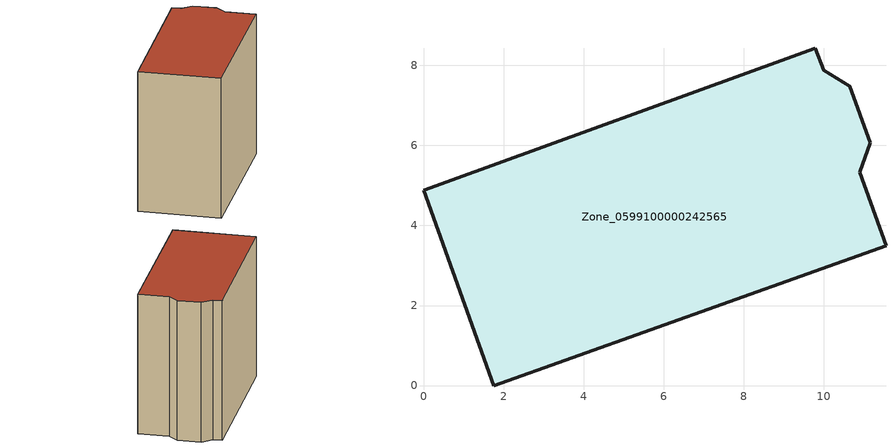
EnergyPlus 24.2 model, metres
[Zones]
Zone_0599100000242565
 floor ground (C_G): 0,4.88 9.79,8.42 9.99,7.87 10.65,7.48 11.16,6.06 10.89,5.33 11.55,3.49 1.75,0 z0
 wall outside (C_F): 1.75,0 11.55,3.49 10.89,5.33 11.16,6.06 10.65,7.48 9.99,7.87 9.79,8.42 0,4.88 1.75,0 z0:9.17
 roof outside (C_R): 9.79,8.42 0,4.88 1.75,0 11.55,3.49 10.89,5.33 11.16,6.06 10.65,7.48 9.99,7.87 z9.17
[BUILDING]
Pand.0599100000242565: North Axis=0; Terrain=City; Loads Convergence Tolerance Value=0.04; Temperature Convergence Tolerance Value=0.4; Solar Distribution=FullExterior; Maximum Number of Warmup Days=25; Minimum Number of Warmup Days=1
[Site:Location]
Rotterdam.The.Hague.AP_ZH_NLD Design_Conditions: Latitude=51.96; Longitude=4.45; Time Zone=1; Elevation=-4.5
[SITE:GROUNDTEMPERATURE:BUILDINGSURFACE]
18, 18, 18, 18, 18, 18, 18, 18, 18, 18, 18, 18
[MATERIAL] Thermal Absorptance=0.9; Solar Absorptance=0.7; Visible Absorptance=0.7
Name | Roughness | Thickness | Conductivity | Density | Specific Heat
G.TC.1946 | MediumSmooth | 0.15 | 1 | 540 | 1210
F.TC.1946 | Rough | 0.3 | 0.857143 | 1920 | 840
R.TC.1946 | MediumRough | 0.2 | 0.909091 | 1500 | 1000
[CONSTRUCTION]
C_G: G.TC.1946
C_F: F.TC.1946
C_R: R.TC.1946
[ZONE]
Zone_0599100000242565: Type=1; Multiplier=1; Ceiling Height=Autocalculate; Volume=Autocalculate; Floor Area=autocalculate; Part of Total Floor Area=Yes
[ZONEINFILTRATION:DESIGNFLOWRATE]
Infil_Zone_0599100000242565: Zone or ZoneList or Space or SpaceList=Zone_0599100000242565; Schedule=AlwaysOn; Design Flow Rate Calculation Method=Flow/Area; Flow Rate per Floor Area=0.003; Constant Term Coefficient=1; Temperature Term Coefficient=0; Velocity Term Coefficient=0; Velocity Squared Term Coefficient=0
[HVACTEMPLATE:ZONE:IDEALLOADSAIRSYSTEM]
Zone_0599100000242565: Maximum Heating Supply Air Temperature=50; Minimum Cooling Supply Air Temperature=13; Maximum Heating Supply Air Humidity Ratio=0.0156; Minimum Cooling Supply Air Humidity Ratio=0.0077; Heating Limit=NoLimit; Cooling Limit=NoLimit; Dehumidification Control Type=ConstantSensibleHeatRatio; Cooling Sensible Heat Ratio=0.7; Dehumidification Setpoint=60; Humidification Control Type=None; Humidification Setpoint=30; Outdoor Air Method=None; Outdoor Air Flow Rate per Person=0.00944; Outdoor Air Flow Rate per Zone Floor Area=0; Outdoor Air Flow Rate per Zone=0; Demand Controlled Ventilation Type=None; Outdoor Air Economizer Type=NoEconomizer; Heat Recovery Type=None; Sensible Heat Recovery Effectiveness=0.7; Latent Heat Recovery Effectiveness=0.65
[ZONECONTROL:THERMOSTAT]
ThermostatControl_Zone_0599100000242565: Zone or ZoneList=Zone_0599100000242565; Control Type Schedule=DualSetpointControlType; Control 1=Thermostat_Zone_0599100000242565; Temperature Difference Between Cutout And Setpoint=0
[THERMOSTATSETPOINT:DUALSETPOINT]
Thermostat_Zone_0599100000242565: Heating Setpoint Temperature Schedule=HeatingSetpoint_Zone_0599100000242565; Cooling Setpoint Temperature Schedule=CoolingSetpoint_Zone_0599100000242565
[SCHEDULE:COMPACT]
HeatingSetpoint_Zone_0599100000242565: Through: 12/31, For: AllDays, Until: 24:00, 21
CoolingSetpoint_Zone_0599100000242565: Through: 12/31, For: AllDays, Until: 24:00, 24
DualSetpointControlType: Through: 12/31, For: AllDays, Until: 24:00, 4
AlwaysOn: Through: 12/31, For: AllDays, Until: 24:00, 1
